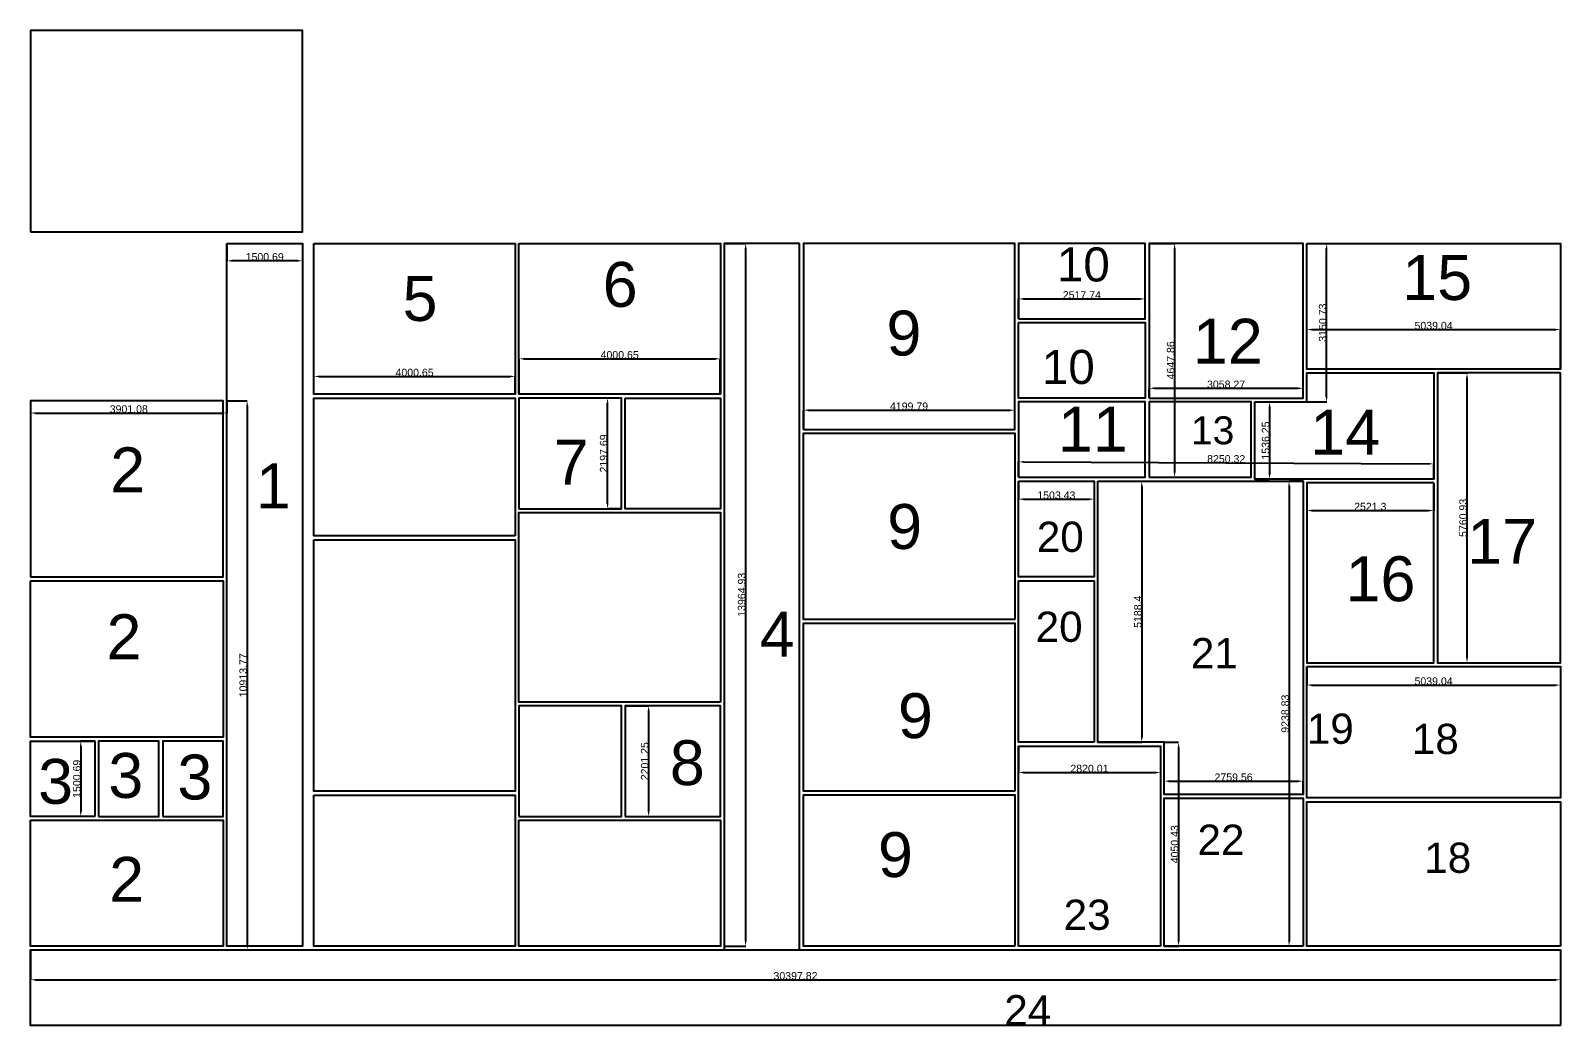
# Model space of a CAD drawing. Header units: millimetres. Extents: x 3935 to 205860, y 1962 to 72633.
# Drawn here: x 52937 to 83335, y 3080 to 22848 of the extents above; entities that cross this region are included whole.
import ezdxf

# ---------------------------------------------------------------- set-up
doc = ezdxf.new("R2010")
doc.units = ezdxf.units.MM
doc.layers.add('puf', color=5, linetype='Continuous', lineweight=30)
doc.styles.get("Standard").update_dxf_attribs({"font": 'arial.ttf'})
doc.dimstyles.new('ISO-25', dxfattribs={"dimtxt": 150, "dimasz": 100, "dimexe": 1.25, "dimexo": 0.625, "dimtad": 1, "dimdsep": 46, "dimtxsty": 'Standard', "dimcen": 2.5, "dimadec": 0, "dimazin": 0, "dimtfac": 1, "dimtmove": 0, "dimatfit": 3, "dimfxl": 1, "dimarcsym": 0})

# ---------------------------------------------------------------- blocks, each defined once
blk = doc.blocks.new('*D74')
at = {"layer": 'Defpoints', "color": 0, "transparency": 16777216}
for p in [(56838, 18620), (58339, 18620), (56838, 18273)]:
    blk.add_point(p, dxfattribs=at)
at = {"layer": 'puf', "color": 0, "lineweight": -2, "transparency": 16777216}
for p, q in [((56838, 18619), (56838, 18272)), ((58339, 18619), (58339, 18272)), ((58239, 18273), (56938, 18273))]:
    blk.add_line(p, q, dxfattribs=at)
at = {"layer": 'puf', "color": 0, "transparency": 16777216}
for points in [[(56938, 18290), (56938, 18256), (56838, 18273)], [(58239, 18290), (58239, 18256), (58339, 18273)]]:
    blk.add_solid(points, dxfattribs=at)
at = {"layer": 'puf', "color": 0, "transparency": 16777216, "insert": (57589, 18350), "char_height": 150, "attachment_point": 5}
blk.add_mtext('1500.69', dxfattribs=at)
blk = doc.blocks.new('*D75')
at = {"layer": 'Defpoints', "color": 0, "transparency": 16777216}
for p in [(52937, 15494), (56838, 15494), (56838, 15249)]:
    blk.add_point(p, dxfattribs=at)
at = {"layer": 'puf', "color": 0, "lineweight": -2, "transparency": 16777216}
for p, q in [((52937, 15493), (52937, 15248)), ((53037, 15249), (56738, 15249)), ((56838, 15493), (56838, 15248))]:
    blk.add_line(p, q, dxfattribs=at)
at = {"layer": 'puf', "color": 0, "transparency": 16777216}
for points in [[(53037, 15266), (53037, 15232), (52937, 15249)], [(56738, 15266), (56738, 15232), (56838, 15249)]]:
    blk.add_solid(points, dxfattribs=at)
at = {"layer": 'puf', "color": 0, "transparency": 16777216, "insert": (54888, 15326), "char_height": 150, "attachment_point": 5}
blk.add_mtext('3901.08', dxfattribs=at)
blk = doc.blocks.new('*D76')
at = {"layer": 'Defpoints', "color": 0, "transparency": 16777216}
for p in [(56838, 15494), (56838, 4580), (57241, 4580)]:
    blk.add_point(p, dxfattribs=at)
at = {"layer": 'puf', "color": 0, "lineweight": -2, "transparency": 16777216}
for p, q in [((56839, 15494), (57242, 15494)), ((57241, 15394), (57241, 4680)), ((56839, 4580), (57242, 4580))]:
    blk.add_line(p, q, dxfattribs=at)
at = {"layer": 'puf', "color": 0, "transparency": 16777216}
for points in [[(57224, 15394), (57257, 15394), (57241, 15494)], [(57224, 4680), (57257, 4680), (57241, 4580)]]:
    blk.add_solid(points, dxfattribs=at)
at = {"layer": 'puf', "color": 0, "transparency": 16777216, "insert": (57163, 10037), "char_height": 150, "attachment_point": 5, "rotation": 90}
blk.add_mtext('10913.77', dxfattribs=at)
blk = doc.blocks.new('*D77')
at = {"layer": 'Defpoints', "color": 0, "transparency": 16777216}
for p in [(54214, 8730), (53934, 7230), (54214, 7230)]:
    blk.add_point(p, dxfattribs=at)
at = {"layer": 'puf', "color": 0, "lineweight": -2, "transparency": 16777216}
for p, q in [((54213, 8730), (53932, 8730)), ((53934, 8630), (53934, 7330)), ((54213, 7230), (53932, 7230))]:
    blk.add_line(p, q, dxfattribs=at)
at = {"layer": 'puf', "color": 0, "transparency": 16777216}
for points in [[(53917, 8630), (53950, 8630), (53934, 8730)], [(53917, 7330), (53950, 7330), (53934, 7230)]]:
    blk.add_solid(points, dxfattribs=at)
at = {"layer": 'puf', "color": 0, "transparency": 16777216, "insert": (53856, 7980), "char_height": 150, "attachment_point": 5, "rotation": 90}
blk.add_mtext('1500.69', dxfattribs=at)
blk = doc.blocks.new('*D78')
at = {"layer": 'Defpoints', "color": 0, "transparency": 16777216}
for p in [(52937, 4580), (83335, 4580), (83335, 3986)]:
    blk.add_point(p, dxfattribs=at)
at = {"layer": 'puf', "color": 0, "lineweight": -2, "transparency": 16777216}
for p, q in [((52937, 4580), (52937, 3984)), ((83335, 4580), (83335, 3984)), ((53037, 3986), (83235, 3986))]:
    blk.add_line(p, q, dxfattribs=at)
at = {"layer": 'puf', "color": 0, "transparency": 16777216}
for points in [[(53037, 4002), (53037, 3969), (52937, 3986)], [(83235, 4002), (83235, 3969), (83335, 3986)]]:
    blk.add_solid(points, dxfattribs=at)
at = {"layer": 'puf', "color": 0, "transparency": 16777216, "insert": (68136, 4063), "char_height": 150, "attachment_point": 5}
blk.add_mtext('30397.82', dxfattribs=at)
blk = doc.blocks.new('*D79')
at = {"layer": 'Defpoints', "color": 0, "transparency": 16777216}
for p in [(66717, 18620), (66717, 4655), (67145, 4655)]:
    blk.add_point(p, dxfattribs=at)
at = {"layer": 'puf', "color": 0, "lineweight": -2, "transparency": 16777216}
for p, q in [((66718, 18620), (67146, 18620)), ((67145, 18520), (67145, 4755)), ((66718, 4655), (67146, 4655))]:
    blk.add_line(p, q, dxfattribs=at)
at = {"layer": 'puf', "color": 0, "transparency": 16777216}
for points in [[(67128, 18520), (67161, 18520), (67145, 18620)], [(67128, 4755), (67161, 4755), (67145, 4655)]]:
    blk.add_solid(points, dxfattribs=at)
at = {"layer": 'puf', "color": 0, "transparency": 16777216, "insert": (67067, 11637), "char_height": 150, "attachment_point": 5, "rotation": 90}
blk.add_mtext('13964.93', dxfattribs=at)
blk = doc.blocks.new('*D81')
at = {"layer": 'Defpoints', "color": 0, "transparency": 16777216}
for p in [(62567, 15976), (58567, 15622), (62567, 15622)]:
    blk.add_point(p, dxfattribs=at)
at = {"layer": 'puf', "color": 0, "lineweight": -2, "transparency": 16777216}
for p, q in [((58567, 15623), (58567, 15977)), ((58667, 15976), (62467, 15976)), ((62567, 15623), (62567, 15977))]:
    blk.add_line(p, q, dxfattribs=at)
at = {"layer": 'puf', "color": 0, "transparency": 16777216}
for points in [[(58667, 15992), (58667, 15959), (58567, 15976)], [(62467, 15992), (62467, 15959), (62567, 15976)]]:
    blk.add_solid(points, dxfattribs=at)
at = {"layer": 'puf', "color": 0, "transparency": 16777216, "insert": (60567, 16053), "char_height": 150, "attachment_point": 5}
blk.add_mtext('4000.65', dxfattribs=at)
blk = doc.blocks.new('*D82')
at = {"layer": 'Defpoints', "color": 0, "transparency": 16777216}
for p in [(66642, 16326), (62642, 15622), (66642, 15622)]:
    blk.add_point(p, dxfattribs=at)
at = {"layer": 'puf', "color": 0, "lineweight": -2, "transparency": 16777216}
for p, q in [((62642, 15623), (62642, 16327)), ((62742, 16326), (66542, 16326)), ((66642, 15623), (66642, 16327))]:
    blk.add_line(p, q, dxfattribs=at)
at = {"layer": 'puf', "color": 0, "transparency": 16777216}
for points in [[(62742, 16342), (62742, 16309), (62642, 16326)], [(66542, 16342), (66542, 16309), (66642, 16326)]]:
    blk.add_solid(points, dxfattribs=at)
at = {"layer": 'puf', "color": 0, "transparency": 16777216, "insert": (64642, 16403), "char_height": 150, "attachment_point": 5}
blk.add_mtext('4000.65', dxfattribs=at)
blk = doc.blocks.new('*D83')
at = {"layer": 'Defpoints', "color": 0, "transparency": 16777216}
for p in [(64402, 15544), (64680, 15544), (64680, 13346)]:
    blk.add_point(p, dxfattribs=at)
at = {"layer": 'puf', "color": 0, "lineweight": -2, "transparency": 16777216}
for p, q in [((64679, 15544), (64401, 15544)), ((64402, 13446), (64402, 15444)), ((64679, 13346), (64401, 13346))]:
    blk.add_line(p, q, dxfattribs=at)
at = {"layer": 'puf', "color": 0, "transparency": 16777216}
for points in [[(64386, 15444), (64419, 15444), (64402, 15544)], [(64386, 13446), (64419, 13446), (64402, 13346)]]:
    blk.add_solid(points, dxfattribs=at)
at = {"layer": 'puf', "color": 0, "transparency": 16777216, "insert": (64325, 14445), "char_height": 150, "attachment_point": 5, "rotation": 90}
blk.add_mtext('2197.69', dxfattribs=at)
blk = doc.blocks.new('*D84')
at = {"layer": 'Defpoints', "color": 0, "transparency": 16777216}
for p in [(64754, 9431), (64754, 7230), (65217, 7230)]:
    blk.add_point(p, dxfattribs=at)
at = {"layer": 'puf', "color": 0, "lineweight": -2, "transparency": 16777216}
for p, q in [((64755, 9431), (65218, 9431)), ((65217, 9331), (65217, 7330)), ((64755, 7230), (65218, 7230))]:
    blk.add_line(p, q, dxfattribs=at)
at = {"layer": 'puf', "color": 0, "transparency": 16777216}
for points in [[(65200, 9331), (65234, 9331), (65217, 9431)], [(65200, 7330), (65234, 7330), (65217, 7230)]]:
    blk.add_solid(points, dxfattribs=at)
at = {"layer": 'puf', "color": 0, "transparency": 16777216, "insert": (65140, 8330), "char_height": 150, "attachment_point": 5, "rotation": 90}
blk.add_mtext('2201.25', dxfattribs=at)
blk = doc.blocks.new('*D85')
at = {"layer": 'Defpoints', "color": 0, "transparency": 16777216}
for p in [(72492, 15305), (68293, 14922), (72492, 14922)]:
    blk.add_point(p, dxfattribs=at)
at = {"layer": 'puf', "color": 0, "lineweight": -2, "transparency": 16777216}
for p, q in [((68293, 14922), (68293, 15306)), ((68393, 15305), (72392, 15305)), ((72492, 14922), (72492, 15306))]:
    blk.add_line(p, q, dxfattribs=at)
at = {"layer": 'puf', "color": 0, "transparency": 16777216}
for points in [[(68393, 15321), (68393, 15288), (68293, 15305)], [(72392, 15321), (72392, 15288), (72492, 15305)]]:
    blk.add_solid(points, dxfattribs=at)
at = {"layer": 'puf', "color": 0, "transparency": 16777216, "insert": (70392, 15382), "char_height": 150, "attachment_point": 5}
blk.add_mtext('4199.79', dxfattribs=at)
blk = doc.blocks.new('*D86')
at = {"layer": 'Defpoints', "color": 0, "transparency": 16777216}
for p in [(75085, 17516), (72567, 17119), (75085, 17119)]:
    blk.add_point(p, dxfattribs=at)
at = {"layer": 'puf', "color": 0, "lineweight": -2, "transparency": 16777216}
for p, q in [((72567, 17120), (72567, 17518)), ((72667, 17516), (74985, 17516)), ((75085, 17120), (75085, 17518))]:
    blk.add_line(p, q, dxfattribs=at)
at = {"layer": 'puf', "color": 0, "transparency": 16777216}
for points in [[(72667, 17533), (72667, 17500), (72567, 17516)], [(74985, 17533), (74985, 17500), (75085, 17516)]]:
    blk.add_solid(points, dxfattribs=at)
at = {"layer": 'puf', "color": 0, "transparency": 16777216, "insert": (73826, 17594), "char_height": 150, "attachment_point": 5}
blk.add_mtext('2517.74', dxfattribs=at)
blk = doc.blocks.new('*D87')
at = {"layer": 'Defpoints', "color": 0, "transparency": 16777216}
for p in [(75163, 18620), (75163, 13972), (75669, 13972)]:
    blk.add_point(p, dxfattribs=at)
at = {"layer": 'puf', "color": 0, "lineweight": -2, "transparency": 16777216}
for p, q in [((75164, 18620), (75670, 18620)), ((75669, 18520), (75669, 14072)), ((75164, 13972), (75670, 13972))]:
    blk.add_line(p, q, dxfattribs=at)
at = {"layer": 'puf', "color": 0, "transparency": 16777216}
for points in [[(75652, 18520), (75685, 18520), (75669, 18620)], [(75652, 14072), (75685, 14072), (75669, 13972)]]:
    blk.add_solid(points, dxfattribs=at)
at = {"layer": 'puf', "color": 0, "transparency": 16777216, "insert": (75591, 16296), "char_height": 150, "attachment_point": 5, "rotation": 90}
blk.add_mtext('4647.86', dxfattribs=at)
blk = doc.blocks.new('*D88')
at = {"layer": 'Defpoints', "color": 0, "transparency": 16777216}
for p in [(80819, 14239), (72567, 13972), (80817, 13933)]:
    blk.add_point(p, dxfattribs=at)
at = {"layer": 'puf', "color": 0, "lineweight": -2, "transparency": 16777216}
for p, q in [((72567, 13973), (72568, 14279)), ((72668, 14277), (80719, 14239)), ((80817, 13934), (80819, 14240))]:
    blk.add_line(p, q, dxfattribs=at)
at = {"layer": 'puf', "color": 0, "transparency": 16777216}
for points in [[(72669, 14294), (72668, 14261), (72568, 14278)], [(80719, 14256), (80719, 14223), (80819, 14239)]]:
    blk.add_solid(points, dxfattribs=at)
at = {"layer": 'puf', "color": 0, "transparency": 16777216, "insert": (76694, 14336), "char_height": 150, "attachment_point": 5, "rotation": 359.7283}
blk.add_mtext('8250.32', dxfattribs=at)
blk = doc.blocks.new('*D89')
at = {"layer": 'Defpoints', "color": 0, "transparency": 16777216}
for p in [(83335, 16907), (78296, 16120), (83335, 16120)]:
    blk.add_point(p, dxfattribs=at)
at = {"layer": 'puf', "color": 0, "lineweight": -2, "transparency": 16777216}
for p, q in [((78296, 16121), (78296, 16908)), ((78396, 16907), (83235, 16907)), ((83335, 16121), (83335, 16908))]:
    blk.add_line(p, q, dxfattribs=at)
at = {"layer": 'puf', "color": 0, "transparency": 16777216}
for points in [[(78396, 16923), (78396, 16890), (78296, 16907)], [(83235, 16923), (83235, 16890), (83335, 16907)]]:
    blk.add_solid(points, dxfattribs=at)
at = {"layer": 'puf', "color": 0, "transparency": 16777216, "insert": (80815, 16984), "char_height": 150, "attachment_point": 5}
blk.add_mtext('5039.04', dxfattribs=at)
blk = doc.blocks.new('*D90')
at = {"layer": 'Defpoints', "color": 0, "transparency": 16777216}
for p in [(80892, 16045), (80892, 10284), (81479, 10284)]:
    blk.add_point(p, dxfattribs=at)
at = {"layer": 'puf', "color": 0, "lineweight": -2, "transparency": 16777216}
for p, q in [((80893, 16045), (81480, 16045)), ((81479, 15945), (81479, 10384)), ((80893, 10284), (81480, 10284))]:
    blk.add_line(p, q, dxfattribs=at)
at = {"layer": 'puf', "color": 0, "transparency": 16777216}
for points in [[(81463, 15945), (81496, 15945), (81479, 16045)], [(81463, 10384), (81496, 10384), (81479, 10284)]]:
    blk.add_solid(points, dxfattribs=at)
at = {"layer": 'puf', "color": 0, "transparency": 16777216, "insert": (81402, 13165), "char_height": 150, "attachment_point": 5, "rotation": 90}
blk.add_mtext('5760.93', dxfattribs=at)
blk = doc.blocks.new('*D91')
at = {"layer": 'Defpoints', "color": 0, "transparency": 16777216}
for p in [(78296, 10210), (83335, 10210), (83335, 9842)]:
    blk.add_point(p, dxfattribs=at)
at = {"layer": 'puf', "color": 0, "lineweight": -2, "transparency": 16777216}
for p, q in [((78296, 10209), (78296, 9841)), ((83335, 10209), (83335, 9841)), ((78396, 9842), (83235, 9842))]:
    blk.add_line(p, q, dxfattribs=at)
at = {"layer": 'puf', "color": 0, "transparency": 16777216}
for points in [[(78396, 9859), (78396, 9825), (78296, 9842)], [(83235, 9859), (83235, 9825), (83335, 9842)]]:
    blk.add_solid(points, dxfattribs=at)
at = {"layer": 'puf', "color": 0, "transparency": 16777216, "insert": (80815, 9919), "char_height": 150, "attachment_point": 5}
blk.add_mtext('5039.04', dxfattribs=at)
blk = doc.blocks.new('*D92')
at = {"layer": 'Defpoints', "color": 0, "transparency": 16777216}
for p in [(78221, 13894), (77944, 4655), (78221, 4655)]:
    blk.add_point(p, dxfattribs=at)
at = {"layer": 'puf', "color": 0, "lineweight": -2, "transparency": 16777216}
for p, q in [((78221, 13894), (77943, 13894)), ((77944, 13794), (77944, 4755)), ((78221, 4655), (77943, 4655))]:
    blk.add_line(p, q, dxfattribs=at)
at = {"layer": 'puf', "color": 0, "transparency": 16777216}
for points in [[(77927, 13794), (77960, 13794), (77944, 13894)], [(77927, 4755), (77960, 4755), (77944, 4655)]]:
    blk.add_solid(points, dxfattribs=at)
at = {"layer": 'puf', "color": 0, "transparency": 16777216, "insert": (77867, 9274), "char_height": 150, "attachment_point": 5, "rotation": 90}
blk.add_mtext('9238.83', dxfattribs=at)
blk = doc.blocks.new('*D93')
at = {"layer": 'Defpoints', "color": 0, "transparency": 16777216}
for p in [(75163, 15544), (78221, 15740), (78221, 15544)]:
    blk.add_point(p, dxfattribs=at)
at = {"layer": 'puf', "color": 0, "lineweight": -2, "transparency": 16777216}
for p, q in [((75163, 15544), (75163, 15741)), ((75263, 15740), (78121, 15740)), ((78221, 15544), (78221, 15741))]:
    blk.add_line(p, q, dxfattribs=at)
at = {"layer": 'puf', "color": 0, "transparency": 16777216}
for points in [[(75263, 15757), (75263, 15723), (75163, 15740)], [(78121, 15757), (78121, 15723), (78221, 15740)]]:
    blk.add_solid(points, dxfattribs=at)
at = {"layer": 'puf', "color": 0, "transparency": 16777216, "insert": (76692, 15817), "char_height": 150, "attachment_point": 5}
blk.add_mtext('3058.27', dxfattribs=at)
blk = doc.blocks.new('*D94')
at = {"layer": 'Defpoints', "color": 0, "transparency": 16777216}
for p in [(78296, 18620), (78689, 18620), (78296, 15469)]:
    blk.add_point(p, dxfattribs=at)
at = {"layer": 'puf', "color": 0, "lineweight": -2, "transparency": 16777216}
for p, q in [((78297, 18620), (78691, 18620)), ((78689, 15569), (78689, 18520)), ((78297, 15469), (78691, 15469))]:
    blk.add_line(p, q, dxfattribs=at)
at = {"layer": 'puf', "color": 0, "transparency": 16777216}
for points in [[(78673, 18520), (78706, 18520), (78689, 18620)], [(78673, 15569), (78706, 15569), (78689, 15469)]]:
    blk.add_solid(points, dxfattribs=at)
at = {"layer": 'puf', "color": 0, "transparency": 16777216, "insert": (78612, 17045), "char_height": 150, "attachment_point": 5, "rotation": 90}
blk.add_mtext('3150.73', dxfattribs=at)
blk = doc.blocks.new('*D95')
at = {"layer": 'Defpoints', "color": 0, "transparency": 16777216}
for p in [(77265, 15469), (77265, 13933), (77555, 13933)]:
    blk.add_point(p, dxfattribs=at)
at = {"layer": 'puf', "color": 0, "lineweight": -2, "transparency": 16777216}
for p, q in [((77265, 15469), (77557, 15469)), ((77555, 15369), (77555, 14033)), ((77265, 13933), (77557, 13933))]:
    blk.add_line(p, q, dxfattribs=at)
at = {"layer": 'puf', "color": 0, "transparency": 16777216}
for points in [[(77539, 15369), (77572, 15369), (77555, 15469)], [(77539, 14033), (77572, 14033), (77555, 13933)]]:
    blk.add_solid(points, dxfattribs=at)
at = {"layer": 'puf', "color": 0, "transparency": 16777216, "insert": (77478, 14701), "char_height": 150, "attachment_point": 5, "rotation": 90}
blk.add_mtext('1536.25', dxfattribs=at)
blk = doc.blocks.new('*D96')
at = {"layer": 'Defpoints', "color": 0, "transparency": 16777216}
for p in [(78296, 13858), (80817, 13858), (80817, 13311)]:
    blk.add_point(p, dxfattribs=at)
at = {"layer": 'puf', "color": 0, "lineweight": -2, "transparency": 16777216}
for p, q in [((78296, 13858), (78296, 13310)), ((80817, 13858), (80817, 13310)), ((78396, 13311), (80717, 13311))]:
    blk.add_line(p, q, dxfattribs=at)
at = {"layer": 'puf', "color": 0, "transparency": 16777216}
for points in [[(78396, 13327), (78396, 13294), (78296, 13311)], [(80717, 13327), (80717, 13294), (80817, 13311)]]:
    blk.add_solid(points, dxfattribs=at)
at = {"layer": 'puf', "color": 0, "transparency": 16777216, "insert": (79557, 13388), "char_height": 150, "attachment_point": 5}
blk.add_mtext('2521.3', dxfattribs=at)
blk = doc.blocks.new('*D98')
at = {"layer": 'Defpoints', "color": 0, "transparency": 16777216}
for p in [(72567, 13894), (74070, 13894), (74070, 13537)]:
    blk.add_point(p, dxfattribs=at)
at = {"layer": 'puf', "color": 0, "lineweight": -2, "transparency": 16777216}
for p, q in [((72567, 13893), (72567, 13536)), ((74070, 13893), (74070, 13536)), ((72667, 13537), (73970, 13537))]:
    blk.add_line(p, q, dxfattribs=at)
at = {"layer": 'puf', "color": 0, "transparency": 16777216}
for points in [[(72667, 13554), (72667, 13520), (72567, 13537)], [(73970, 13554), (73970, 13520), (74070, 13537)]]:
    blk.add_solid(points, dxfattribs=at)
at = {"layer": 'puf', "color": 0, "transparency": 16777216, "insert": (73319, 13614), "char_height": 150, "attachment_point": 5}
blk.add_mtext('1503.43', dxfattribs=at)
blk = doc.blocks.new('*D99')
at = {"layer": 'Defpoints', "color": 0, "transparency": 16777216}
for p in [(74142, 13894), (74142, 8705), (75016, 8705)]:
    blk.add_point(p, dxfattribs=at)
at = {"layer": 'puf', "color": 0, "lineweight": -2, "transparency": 16777216}
for p, q in [((74143, 13894), (75017, 13894)), ((75016, 13794), (75016, 8805)), ((74143, 8705), (75017, 8705))]:
    blk.add_line(p, q, dxfattribs=at)
at = {"layer": 'puf', "color": 0, "transparency": 16777216}
for points in [[(75000, 13794), (75033, 13794), (75016, 13894)], [(75000, 8805), (75033, 8805), (75016, 8705)]]:
    blk.add_solid(points, dxfattribs=at)
at = {"layer": 'puf', "color": 0, "transparency": 16777216, "insert": (74939, 11300), "char_height": 150, "attachment_point": 5, "rotation": 90}
blk.add_mtext('5188.4', dxfattribs=at)
blk = doc.blocks.new('*D100')
at = {"layer": 'Defpoints', "color": 0, "transparency": 16777216}
for p in [(72567, 8631), (75387, 8631), (75387, 8106)]:
    blk.add_point(p, dxfattribs=at)
at = {"layer": 'puf', "color": 0, "lineweight": -2, "transparency": 16777216}
for p, q in [((72567, 8630), (72567, 8105)), ((75387, 8630), (75387, 8105)), ((72667, 8106), (75287, 8106))]:
    blk.add_line(p, q, dxfattribs=at)
at = {"layer": 'puf', "color": 0, "transparency": 16777216}
for points in [[(72667, 8123), (72667, 8089), (72567, 8106)], [(75287, 8123), (75287, 8089), (75387, 8106)]]:
    blk.add_solid(points, dxfattribs=at)
at = {"layer": 'puf', "color": 0, "transparency": 16777216, "insert": (73977, 8183), "char_height": 150, "attachment_point": 5}
blk.add_mtext('2820.01', dxfattribs=at)
blk = doc.blocks.new('*D101')
at = {"layer": 'Defpoints', "color": 0, "transparency": 16777216}
for p in [(75462, 8705), (75462, 4655), (75748, 4655)]:
    blk.add_point(p, dxfattribs=at)
at = {"layer": 'puf', "color": 0, "lineweight": -2, "transparency": 16777216}
for p, q in [((75462, 8705), (75749, 8705)), ((75748, 8605), (75748, 4755)), ((75462, 4655), (75749, 4655))]:
    blk.add_line(p, q, dxfattribs=at)
at = {"layer": 'puf', "color": 0, "transparency": 16777216}
for points in [[(75731, 8605), (75764, 8605), (75748, 8705)], [(75731, 4755), (75764, 4755), (75748, 4655)]]:
    blk.add_solid(points, dxfattribs=at)
at = {"layer": 'puf', "color": 0, "transparency": 16777216, "insert": (75670, 6680), "char_height": 150, "attachment_point": 5, "rotation": 90}
blk.add_mtext('4050.43', dxfattribs=at)
blk = doc.blocks.new('*D102')
at = {"layer": 'Defpoints', "color": 0, "transparency": 16777216}
for p in [(78221, 7933), (75462, 7671), (78221, 7671)]:
    blk.add_point(p, dxfattribs=at)
at = {"layer": 'puf', "color": 0, "lineweight": -2, "transparency": 16777216}
for p, q in [((75462, 7671), (75462, 7934)), ((75562, 7933), (78121, 7933)), ((78221, 7671), (78221, 7934))]:
    blk.add_line(p, q, dxfattribs=at)
at = {"layer": 'puf', "color": 0, "transparency": 16777216}
for points in [[(75562, 7950), (75562, 7916), (75462, 7933)], [(78121, 7950), (78121, 7916), (78221, 7933)]]:
    blk.add_solid(points, dxfattribs=at)
at = {"layer": 'puf', "color": 0, "transparency": 16777216, "insert": (76841, 8010), "char_height": 150, "attachment_point": 5}
blk.add_mtext('2759.56', dxfattribs=at)

msp = doc.modelspace()

# ---------------------------------------------------------------- linework, layer by layer
for points in [[(52937.152, 18851.056), (58338.917, 18851.056), (58338.917, 22848.149), (52937.152, 22848.149)], [(56838.229, 18619.908), (58338.917, 18619.908), (58338.917, 4654.977), (56838.229, 4654.977)], [(58566.51, 18619.908), (62567.158, 18619.908), (62567.158, 15622.088), (58566.51, 15622.088)], [(58566.51, 18619.908), (62567.158, 18619.908), (62567.158, 15622.088), (58566.51, 15622.088)], [(62641.837, 18619.908), (66642.486, 18619.908), (66642.486, 15622.088), (62641.837, 15622.088)], [(68217.852, 18619.908), (66717.164, 18619.908), (66717.164, 4580.298), (68217.852, 4580.298)], [(68292.531, 14921.53), (72492.323, 14921.53), (72492.323, 18619.908), (68292.531, 18619.908)], [(72567.002, 17119.22), (75084.743, 17119.22), (75084.743, 18619.908), (72567.002, 18619.908)], [(75162.978, 15543.853), (78221.252, 15543.853), (78221.252, 18619.908), (75162.978, 18619.908)], [(78295.93, 18619.908), (83334.97, 18619.908), (83334.97, 16119.947), (78295.93, 16119.947)], [(72567.002, 17044.541), (75084.743, 17044.541), (75084.743, 15543.853), (72567.002, 15543.853)], [(83334.97, 16045.268), (80891.907, 16045.268), (80891.907, 10284.334), (83334.97, 10284.334)], [(62567.158, 12805.632), (58566.51, 12805.632), (58566.51, 15543.853), (62567.158, 15543.853)], [(62641.837, 13346.164), (64679.501, 13346.164), (64679.501, 15543.853), (62641.837, 15543.853)], [(64754.179, 15543.853), (66642.486, 15543.853), (66642.486, 13346.164), (64754.179, 13346.164)], [(52937.152, 11994.834), (56763.551, 11994.834), (56763.551, 15494.068), (52937.152, 15494.068)], [(72567.002, 13972.043), (75084.743, 13972.043), (75084.743, 15469.175), (72567.002, 15469.175)], [(75162.978, 13972.043), (77189.973, 13972.043), (77189.973, 15469.175), (75162.978, 15469.175)], [(72492.323, 11144.918), (68292.531, 11144.918), (68292.531, 14846.851), (72492.323, 14846.851)], [(72567.002, 13893.808), (74070.428, 13893.808), (74070.428, 11993.544), (72567.002, 11993.544)], [(80817.228, 13858.247), (78295.93, 13858.247), (78295.93, 10284.334), (80817.228, 10284.334)], [(66642.486, 9505.541), (62641.837, 9505.541), (62641.837, 13271.485), (66642.486, 13271.485)], [(58566.51, 12730.953), (62567.158, 12730.953), (62567.158, 7731.031), (58566.51, 7731.031)], [(52937.152, 11916.599), (56763.551, 11916.599), (56763.551, 8804.983), (52937.152, 8804.983)], [(74067.689, 8705.411), (72567.002, 8705.411), (72567.002, 11916.599), (74067.689, 11916.599)], [(72492.323, 7731.031), (68292.531, 7731.031), (68292.531, 11070.239), (72492.323, 11070.239)], [(78295.93, 10209.655), (83334.97, 10209.655), (83334.97, 7599.454), (78295.93, 7599.454)], [(62641.837, 7229.617), (64679.501, 7229.617), (64679.501, 9430.862), (62641.837, 9430.862)], [(64754.179, 7229.617), (66642.486, 7229.617), (66642.486, 9430.862), (64754.179, 9430.862)], [(54213.804, 7229.617), (52937.152, 7229.617), (52937.152, 8730.304), (54213.804, 8730.304)], [(54288.483, 7229.617), (55486.899, 7229.617), (55486.899, 8730.304), (54288.483, 8730.304)], [(55561.578, 7229.617), (56763.551, 7229.617), (56763.551, 8730.304), (55561.578, 8730.304)], [(75387.014, 4654.977), (72567.002, 4654.977), (72567.002, 8630.733), (75387.014, 8630.733)], [(58566.51, 7656.352), (62567.158, 7656.352), (62567.158, 4654.977), (58566.51, 4654.977)], [(72492.323, 4654.977), (68295.034, 4654.977), (68295.034, 7658.442), (72492.323, 7658.442)], [(78221.252, 4654.977), (75461.693, 4654.977), (75461.693, 7595.898), (78221.252, 7595.898)], [(83334.97, 4654.977), (78295.93, 4654.977), (78295.93, 7524.776), (83334.97, 7524.776)], [(52937.152, 7154.938), (56763.551, 7154.938), (56763.551, 4654.977), (52937.152, 4654.977)], [(62641.837, 7154.938), (66642.486, 7154.938), (66642.486, 4654.977), (62641.837, 4654.977)], [(83334.97, 3079.61), (52937.152, 3079.61), (52937.152, 4580.298), (83334.97, 4580.298)]]:
    msp.add_lwpolyline(points, close=True)
for points in [[(77264.652, 15469.175), (78295.93, 15469.175), (78295.93, 16045.268), (80817.228, 16045.268), (80817.228, 13932.926), (77264.652, 13932.926), (77264.652, 15469.175)], [(74142.368, 13893.808), (78221.252, 13893.808), (78221.252, 7670.577), (75461.693, 7670.577), (75461.693, 8705.411), (74142.368, 8705.411), (74142.368, 13893.808)]]:
    msp.add_lwpolyline(points)

# ---------------------------------------------------------------- texts
at = {"layer": 'puf'}
for s, height, p in [('10', 676.3953, (73330.68, 17862.984)), ('6', 892.647, (64306.378, 17357.466)), ('15', 892.6468, (80193.736, 17494.719)), ('5', 892.647, (60329.013, 17078.234)), ('9', 892.647, (69943.224, 16391.11)), ('12', 892.6468, (76033.712, 16229.088)), ('10', 676.3953, (73031.732, 15826.266)), ('11', 892.6468, (73350.685, 14480.958)), ('14', 892.6468, (78365.528, 14420.693)), ('13', 555.0684, (75993.302, 14627.66)), ('7', 892.647, (63332.156, 13825.208)), ('2', 892.647, (54520.468, 13673.313)), ('1', 892.647, (57412.715, 13353.155)), ('9', 892.647, (69958.483, 12547.046)), ('20', 600.8776, (72930.956, 12488.211)), ('17', 892.6468, (81482.962, 12252.292)), ('16', 892.6468, (79067.076, 11508.902)), ('2', 892.647, (54446.189, 10356.494)), ('4', 892.647, (67425.924, 10406.37)), ('20', 600.8776, (72907.436, 10701.185)), ('21', 600.8776, (75992.014, 10175.841)), ('9', 892.647, (70172.008, 8787.921)), ('19', 600.8776, (78295.93, 8674.988)), ('18', 600.8776, (80382.307, 8471.829)), ('8', 892.647, (65639.828, 7854.186)), ('3', 892.647, (53087.554, 7482.557)), ('3', 892.647, (54481.659, 7600.248)), ('3', 892.647, (55853.725, 7568.615)), ('22', 600.8776, (76123.973, 6469.061)), ('9', 892.647, (69775.282, 6026.908)), ('18', 600.8776, (80629.797, 6111.446)), ('2', 892.647, (54498.238, 5535.367)), ('23', 600.8776, (73464.295, 4978.709)), ('24', 600.8776, (72284.869, 3079.61))]:
    msp.add_text(s, height=height, dxfattribs=at).set_placement(p)

# ---------------------------------------------------------------- dimensions: what is measured, and where the dimension line sits
for base, p1, p2, picture, middle in [((56838.229, 18273.109), (58338.917, 18619.908), (56838.229, 18619.908), '*D74', (57588.573, 18350.32)), ((75084.743, 17516.469), (72567.002, 17119.22), (75084.743, 17119.22), '*D86', (73825.872, 17593.68)), ((83334.97, 16906.764), (78295.93, 16119.947), (83334.97, 16119.947), '*D89', (80815.45, 16984.026)), ((66642.486, 16325.522), (62641.837, 15622.088), (66642.486, 15622.088), '*D82', (64642.161, 16402.733)), ((62567.158, 15975.73), (58566.51, 15622.088), (62567.158, 15622.088), '*D81', (60566.834, 16052.941)), ((78221.252, 15740.154), (75162.978, 15543.853), (78221.252, 15543.853), '*D93', (76692.115, 15817.416)), ((72492.323, 15304.721), (68292.531, 14921.53), (72492.323, 14921.53), '*D85', (70392.427, 15381.932)), ((74070.428, 13537.127), (72567.002, 13893.808), (74070.428, 13893.808), '*D98', (73318.715, 13614.39)), ((80817.228, 13310.808), (78295.93, 13858.247), (80817.228, 13858.247), '*D96', (79556.579, 13388.07)), ((83334.97, 9841.859), (78295.93, 10209.655), (83334.97, 10209.655), '*D91', (80815.45, 9919.121)), ((75387.014, 8105.836), (72567.002, 8630.733), (75387.014, 8630.733), '*D100', (73977.008, 8183.046)), ((78221.252, 7933.121), (75461.693, 7670.577), (78221.252, 7670.577), '*D102', (76841.472, 8010.332)), ((83334.97, 3985.72), (52937.152, 4580.298), (83334.97, 4580.298), '*D78', (68136.061, 4062.983))]:
    dim = msp.add_linear_dim(base=base, p1=p1, p2=p2, dimstyle='ISO-25', dxfattribs=at)
    dim.commit()
    dim.dimension.update_dxf_attribs({"geometry": picture, "text_midpoint": middle})
for p1, p2, distance, picture, middle in [((66717.164, 18619.908), (66717.164, 4654.977), 427.358, '*D79', (67067.26, 11637.442)), ((72567.002, 13972.043), (80817.228, 13932.926), 305.883, '*D88', (76693.931, 14335.625))]:
    dim = msp.add_aligned_dim(p1=p1, p2=p2, distance=distance, dimstyle='ISO-25', dxfattribs=at)
    dim.commit()
    dim.dimension.update_dxf_attribs({"geometry": picture, "text_midpoint": middle})
for base, p1, p2, picture, middle in [((75668.5254, 13972.043), (75162.9781, 18619.9076), (75162.9781, 13972.043), '*D87', (75591.3144, 16295.9753)), ((78689.495, 18619.908), (78295.93, 15469.175), (78295.93, 18619.908), '*D94', (78612.233, 17044.541)), ((81479.212, 10284.334), (80891.907, 16045.268), (80891.907, 10284.334), '*D90', (81401.95, 13164.801)), ((64402.388, 15543.853), (64679.501, 13346.164), (64679.501, 15543.853), '*D83', (64325.177, 14445.009)), ((77555.439, 13932.926), (77264.652, 15469.175), (77264.652, 13932.926), '*D95', (77478.177, 14701.05)), ((75016.184, 8705.411), (74142.368, 13893.808), (74142.368, 8705.411), '*D99', (74938.973, 11299.61)), ((77943.774, 4654.977), (78221.252, 13893.808), (78221.252, 4654.977), '*D92', (77866.512, 9274.393)), ((65217.1338, 7229.6165), (64754.1794, 9430.8623), (64754.1794, 7229.6165), '*D84', (65139.9229, 8330.2394)), ((53933.7, 7229.617), (54213.804, 8730.304), (54213.804, 7229.617), '*D77', (53856.489, 7979.96)), ((75747.663, 4654.977), (75461.693, 8705.411), (75461.693, 4654.977), '*D101', (75670.401, 6680.194))]:
    dim = msp.add_linear_dim(base=base, p1=p1, p2=p2, angle=90, dimstyle='ISO-25', dxfattribs=at)
    dim.commit()
    dim.dimension.update_dxf_attribs({"geometry": picture, "text_midpoint": middle})
dim = msp.add_linear_dim(base=(56838.229, 15248.873), p1=(52937.152, 15494.068), p2=(56838.229, 15494.068), dimstyle='ISO-25', dxfattribs=at)
dim.commit()
dim.dimension.update_dxf_attribs({"geometry": '*D75', "text_midpoint": (54887.691, 15248.873), "dimtype": 160})
dim = msp.add_linear_dim(base=(57240.602, 4580.298), p1=(56838.229, 15494.068), p2=(56838.229, 4580.298), angle=90, dimstyle='ISO-25', dxfattribs=at)
dim.commit()
dim.dimension.update_dxf_attribs({"geometry": '*D76', "text_midpoint": (57240.602, 10037.183), "dimtype": 160})

doc.saveas('drawing.dxf')
